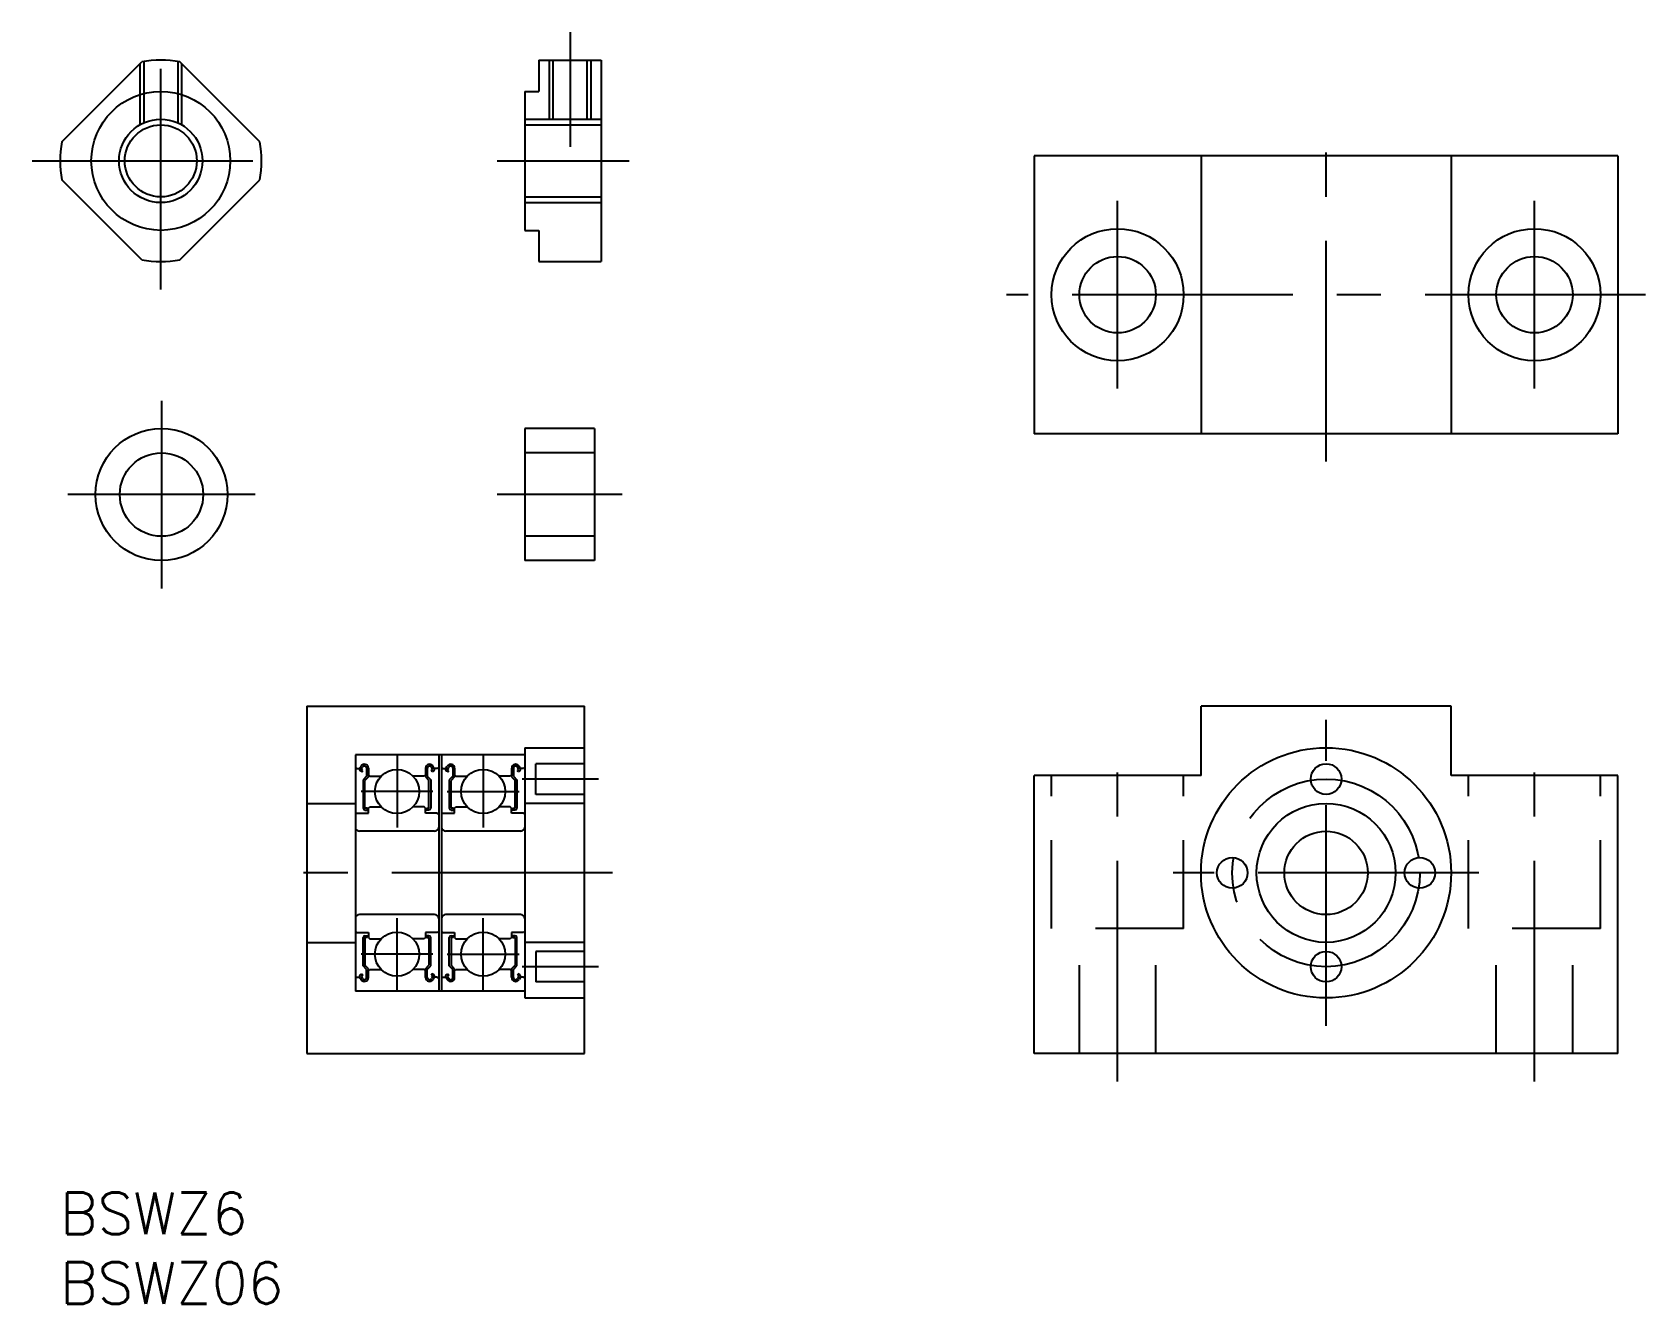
# Model space of a CAD drawing. Extents: x -2 to 114, y -8 to 83.
import ezdxf

# ---------------------------------------------------------------- set-up
doc = ezdxf.new("R2010")
doc.units = 0
doc.header["$LTSCALE"] = 0.5
doc.linetypes.add('CENTER', pattern=[50.8, 31.75, -6.35, 6.35, -6.35])
doc.linetypes.add('DASHED', pattern=[19.05, 12.7, -6.35])
for name, color, linetype in [('MSM_CENTER', 1, 'CENTER'), ('MSM_CONTINUOUS', 7, 'CONTINUOUS'), ('MSM_DASHED', 4, 'DASHED'), ('MSM_NARROW', 5, 'CONTINUOUS'), ('MSM_PART_NUMBER', 7, 'CONTINUOUS')]:
    doc.layers.add(name, color=color, linetype=linetype)
doc.styles.get("Standard").update_dxf_attribs({"font": 'txt.shx', "height": 1.5, "bigfont": 'bigfont.shx'})

# ---------------------------------------------------------------- blocks, each defined once
blk = doc.blocks.new('*U13')
at = {"layer": 'MSM_PART_NUMBER'}
blk.add_text('BSWZ6', height=3, dxfattribs=at).set_placement((0, -3))
blk = doc.blocks.new('*U14')
at = {"layer": 'MSM_PART_NUMBER'}
blk.add_text('BSWZ06', height=3, dxfattribs=at).set_placement((0, -8))

msp = doc.modelspace()

# ---------------------------------------------------------------- linework, layer by layer
at = {"layer": 'MSM_CENTER'}
for p, q in [((7.25, 64.98), (7.25, 83.48)), ((36.7, 83.48), (36.7, 75.23)), ((91.11, 52.6), (91.11, 76.6)), ((-2, 74.23), (16.5, 74.23)), ((31.45, 74.23), (40.95, 74.23)), ((76.11, 57.85), (76.11, 71.35)), ((106.11, 57.85), (106.11, 71.35)), ((114.11, 64.6), (68.11, 64.6)), ((7.3, 56.97), (7.3, 43.47)), ((14.05, 50.22), (0.55, 50.22)), ((40.45, 50.22), (31.45, 50.22)), ((91.11, 12), (91.11, 34)), ((24.25, 31.44), (24.25, 26.26)), ((30.45, 31.44), (30.45, 26.26)), ((76.11, 8), (76.11, 32)), ((106.11, 8), (106.11, 32)), ((38.75, 29.75), (33.25, 29.75)), ((26.83, 28.85), (21.66, 28.85)), ((27.86, 28.85), (33.03, 28.85)), ((39.75, 23), (15.75, 23)), ((102.11, 23), (80.11, 23)), ((24.25, 14.56), (24.25, 19.74)), ((30.45, 14.56), (30.45, 19.74)), ((26.83, 17.15), (21.66, 17.15)), ((27.86, 17.15), (33.03, 17.15)), ((38.75, 16.25), (33.25, 16.25))]:
    msp.add_line(p, q, dxfattribs=at)
msp.add_circle((91.11, 23), 6.75, dxfattribs=at)
at = {"layer": 'MSM_CONTINUOUS'}
for p, q in [((0.13, 75.6), (5.89, 81.35)), ((14.37, 75.6), (8.61, 81.35)), ((34.45, 81.48), (38.95, 81.48)), ((34.45, 81.48), (34.45, 79.23)), ((35.47, 81.48), (35.47, 77.23)), ((37.92, 81.48), (37.92, 77.23)), ((38.95, 81.48), (38.95, 66.98)), ((33.45, 79.23), (34.45, 79.23)), ((33.45, 79.23), (33.45, 69.23)), ((33.45, 76.83), (38.95, 76.83)), ((70.11, 74.6), (70.11, 54.6)), ((112.11, 74.6), (70.11, 74.6)), ((82.11, 74.6), (82.11, 54.6)), ((100.11, 74.6), (100.11, 54.6)), ((112.11, 74.6), (112.11, 54.6)), ((5.89, 67.11), (0.13, 72.87)), ((8.61, 67.11), (14.37, 72.87)), ((33.45, 71.64), (38.95, 71.64)), ((33.45, 69.23), (34.45, 69.23)), ((34.45, 69.23), (34.45, 66.98)), ((34.45, 66.98), (38.95, 66.98)), ((33.45, 54.97), (33.45, 45.47)), ((38.45, 54.97), (33.45, 54.97)), ((38.45, 54.97), (38.45, 45.47)), ((112.11, 54.6), (70.11, 54.6)), ((38.45, 53.22), (33.45, 53.22)), ((38.45, 47.22), (33.45, 47.22)), ((38.45, 45.47), (33.45, 45.47)), ((17.75, 35), (17.75, 10)), ((17.75, 35), (37.75, 35)), ((37.75, 10), (37.75, 35)), ((82.11, 30), (82.11, 35)), ((100.11, 35), (82.11, 35)), ((100.11, 30), (100.11, 35)), ((21.25, 31.5), (21.25, 14.5)), ((33.45, 31.5), (21.25, 31.5)), ((27.25, 31.5), (27.25, 14.5)), ((27.45, 31.5), (27.45, 14.5)), ((33.45, 32), (33.45, 14)), ((33.45, 32), (37.75, 32)), ((21.25, 30.6), (21.35, 30.5)), ((21.35, 30.5), (21.56, 30.5)), ((21.56, 30.5), (21.66, 30.67)), ((21.61, 30.33), (21.71, 30.27)), ((21.67, 30.44), (21.77, 30.61)), ((21.78, 30.37), (21.67, 30.44)), ((21.71, 30.27), (21.78, 30.37)), ((22.06, 30.53), (22.06, 29.95)), ((22.19, 30.53), (22.19, 29.9)), ((26.3, 30.53), (26.3, 29.9)), ((26.43, 30.53), (26.43, 29.95)), ((26.71, 30.37), (26.82, 30.44)), ((26.78, 30.27), (26.71, 30.37)), ((26.82, 30.44), (26.72, 30.61)), ((26.89, 30.33), (26.78, 30.27)), ((26.93, 30.5), (26.83, 30.67)), ((27.15, 30.5), (26.93, 30.5)), ((27.25, 30.6), (27.15, 30.5)), ((27.45, 30.6), (27.55, 30.5)), ((27.55, 30.5), (27.76, 30.5)), ((27.76, 30.5), (27.86, 30.67)), ((27.81, 30.33), (27.91, 30.27)), ((27.87, 30.44), (27.97, 30.61)), ((27.98, 30.37), (27.87, 30.44)), ((27.91, 30.27), (27.98, 30.37)), ((28.26, 30.53), (28.26, 29.95)), ((28.39, 30.53), (28.39, 29.9)), ((32.5, 30.53), (32.5, 29.9)), ((32.63, 30.53), (32.63, 29.95)), ((32.91, 30.37), (33.02, 30.44)), ((32.98, 30.27), (32.91, 30.37)), ((33.02, 30.44), (32.92, 30.61)), ((33.09, 30.33), (32.98, 30.27)), ((33.13, 30.5), (33.03, 30.67)), ((33.35, 30.5), (33.13, 30.5)), ((33.45, 30.6), (33.35, 30.5)), ((37.75, 30.85), (34.25, 30.85)), ((34.25, 28.65), (34.25, 30.85)), ((22.06, 29.95), (21.81, 29.7)), ((21.81, 29.7), (21.81, 27.65)), ((22.19, 29.9), (21.94, 29.65)), ((21.94, 27.65), (21.94, 29.65)), ((22.19, 30.05), (22.29, 29.95)), ((22.29, 29.95), (23.1, 29.95)), ((26.2, 29.95), (25.39, 29.95)), ((26.3, 30.05), (26.2, 29.95)), ((26.3, 29.9), (26.55, 29.65)), ((26.43, 29.95), (26.68, 29.7)), ((26.55, 27.65), (26.55, 29.65)), ((26.68, 29.7), (26.68, 27.65)), ((28.26, 29.95), (28.01, 29.7)), ((28.01, 29.7), (28.01, 27.65)), ((28.39, 29.9), (28.14, 29.65)), ((28.14, 27.65), (28.14, 29.65)), ((28.39, 30.05), (28.49, 29.95)), ((28.49, 29.95), (29.3, 29.95)), ((32.4, 29.95), (31.59, 29.95)), ((32.5, 30.05), (32.4, 29.95)), ((32.5, 29.9), (32.75, 29.65)), ((32.63, 29.95), (32.88, 29.7)), ((32.75, 27.65), (32.75, 29.65)), ((32.88, 29.7), (32.88, 27.65)), ((70.11, 10), (70.11, 30)), ((82.11, 30), (70.11, 30)), ((112.11, 30), (100.11, 30)), ((112.11, 10), (112.11, 30)), ((17.75, 28), (21.25, 28)), ((37.75, 28), (33.45, 28)), ((37.75, 28.65), (34.25, 28.65)), ((21.25, 27.2), (21.35, 27.3)), ((21.35, 27.3), (22.19, 27.3)), ((22.12, 27.65), (21.94, 27.65)), ((21.94, 27.52), (22.12, 27.52)), ((22.12, 27.52), (22.12, 27.65)), ((22.19, 27.65), (22.29, 27.75)), ((22.19, 27.3), (22.19, 27.65)), ((22.29, 27.75), (23.1, 27.75)), ((26.2, 27.75), (25.39, 27.75)), ((26.3, 27.65), (26.2, 27.75)), ((26.3, 27.3), (26.3, 27.65)), ((27.15, 27.3), (26.3, 27.3)), ((26.37, 27.65), (26.55, 27.65)), ((26.37, 27.52), (26.37, 27.65)), ((26.55, 27.52), (26.37, 27.52)), ((27.25, 27.2), (27.15, 27.3)), ((27.45, 27.2), (27.55, 27.3)), ((27.55, 27.3), (28.39, 27.3)), ((28.32, 27.65), (28.14, 27.65)), ((28.14, 27.52), (28.32, 27.52)), ((28.32, 27.52), (28.32, 27.65)), ((28.39, 27.65), (28.49, 27.75)), ((28.39, 27.3), (28.39, 27.65)), ((28.49, 27.75), (29.3, 27.75)), ((32.4, 27.75), (31.59, 27.75)), ((32.5, 27.65), (32.4, 27.75)), ((32.5, 27.3), (32.5, 27.65)), ((33.35, 27.3), (32.5, 27.3)), ((32.57, 27.65), (32.75, 27.65)), ((32.57, 27.52), (32.57, 27.65)), ((32.75, 27.52), (32.57, 27.52)), ((33.45, 27.2), (33.35, 27.3)), ((26.95, 26), (21.55, 26)), ((33.15, 26), (27.75, 26)), ((26.95, 20), (21.55, 20)), ((33.15, 20), (27.75, 20)), ((21.25, 18.8), (21.35, 18.7)), ((21.35, 18.7), (22.19, 18.7)), ((22.19, 18.7), (22.19, 18.35)), ((27.15, 18.7), (26.3, 18.7)), ((26.3, 18.7), (26.3, 18.35)), ((27.25, 18.8), (27.15, 18.7)), ((27.45, 18.8), (27.55, 18.7)), ((27.55, 18.7), (28.39, 18.7)), ((28.39, 18.7), (28.39, 18.35)), ((33.35, 18.7), (32.5, 18.7)), ((32.5, 18.7), (32.5, 18.35)), ((33.45, 18.8), (33.35, 18.7)), ((17.75, 18), (21.25, 18)), ((21.81, 16.3), (21.81, 18.35)), ((21.94, 18.48), (22.12, 18.48)), ((21.94, 18.35), (21.94, 16.35)), ((22.12, 18.35), (21.94, 18.35)), ((22.12, 18.48), (22.12, 18.35)), ((22.19, 18.35), (22.29, 18.25)), ((22.29, 18.25), (23.1, 18.25)), ((26.2, 18.25), (25.39, 18.25)), ((26.3, 18.35), (26.2, 18.25)), ((26.37, 18.48), (26.37, 18.35)), ((26.55, 18.48), (26.37, 18.48)), ((26.37, 18.35), (26.55, 18.35)), ((26.55, 18.35), (26.55, 16.35)), ((26.68, 16.3), (26.68, 18.35)), ((28.01, 16.3), (28.01, 18.35)), ((28.14, 18.48), (28.32, 18.48)), ((28.14, 18.35), (28.14, 16.35)), ((28.32, 18.35), (28.14, 18.35)), ((28.32, 18.48), (28.32, 18.35)), ((28.39, 18.35), (28.49, 18.25)), ((28.49, 18.25), (29.3, 18.25)), ((32.4, 18.25), (31.59, 18.25)), ((32.5, 18.35), (32.4, 18.25)), ((32.57, 18.48), (32.57, 18.35)), ((32.75, 18.48), (32.57, 18.48)), ((32.57, 18.35), (32.75, 18.35)), ((32.75, 18.35), (32.75, 16.35)), ((32.88, 16.3), (32.88, 18.35)), ((37.75, 18), (33.45, 18)), ((22.06, 16.05), (21.81, 16.3)), ((22.19, 16.1), (21.94, 16.35)), ((26.3, 16.1), (26.55, 16.35)), ((26.43, 16.05), (26.68, 16.3)), ((28.26, 16.05), (28.01, 16.3)), ((28.39, 16.1), (28.14, 16.35)), ((32.5, 16.1), (32.75, 16.35)), ((32.63, 16.05), (32.88, 16.3)), ((37.75, 17.35), (34.25, 17.35)), ((34.25, 17.35), (34.25, 15.15)), ((21.25, 15.4), (21.35, 15.5)), ((21.35, 15.5), (21.56, 15.5)), ((21.56, 15.5), (21.66, 15.33)), ((21.61, 15.67), (21.71, 15.73)), ((21.78, 15.63), (21.67, 15.56)), ((21.67, 15.56), (21.77, 15.39)), ((21.71, 15.73), (21.78, 15.63)), ((22.06, 15.47), (22.06, 16.05)), ((22.19, 15.47), (22.19, 16.1)), ((22.19, 15.95), (22.29, 16.05)), ((22.29, 16.05), (23.1, 16.05)), ((26.2, 16.05), (25.39, 16.05)), ((26.3, 15.95), (26.2, 16.05)), ((26.3, 15.47), (26.3, 16.1)), ((26.43, 15.47), (26.43, 16.05)), ((26.78, 15.73), (26.71, 15.63)), ((26.71, 15.63), (26.82, 15.56)), ((26.82, 15.56), (26.72, 15.39)), ((26.89, 15.67), (26.78, 15.73)), ((26.93, 15.5), (26.83, 15.33)), ((27.15, 15.5), (26.93, 15.5)), ((27.25, 15.4), (27.15, 15.5)), ((27.45, 15.4), (27.55, 15.5)), ((27.55, 15.5), (27.76, 15.5)), ((27.76, 15.5), (27.86, 15.33)), ((27.81, 15.67), (27.91, 15.73)), ((27.98, 15.63), (27.87, 15.56)), ((27.87, 15.56), (27.97, 15.39)), ((27.91, 15.73), (27.98, 15.63)), ((28.26, 15.47), (28.26, 16.05)), ((28.39, 15.47), (28.39, 16.1)), ((28.39, 15.95), (28.49, 16.05)), ((28.49, 16.05), (29.3, 16.05)), ((32.4, 16.05), (31.59, 16.05)), ((32.5, 15.95), (32.4, 16.05)), ((32.5, 15.47), (32.5, 16.1)), ((32.63, 15.47), (32.63, 16.05)), ((32.98, 15.73), (32.91, 15.63)), ((32.91, 15.63), (33.02, 15.56)), ((33.02, 15.56), (32.92, 15.39)), ((33.09, 15.67), (32.98, 15.73)), ((33.13, 15.5), (33.03, 15.33)), ((33.35, 15.5), (33.13, 15.5)), ((33.45, 15.4), (33.35, 15.5)), ((37.75, 15.15), (34.25, 15.15)), ((33.45, 14.5), (21.25, 14.5)), ((33.45, 14), (37.75, 14)), ((17.75, 10), (37.75, 10)), ((112.11, 10), (70.11, 10))]:
    msp.add_line(p, q, dxfattribs=at)
for centre, radius in [((7.25, 74.23), 5), ((7.25, 74.23), 2.59), ((76.11, 64.6), 4.75), ((106.11, 64.6), 4.75), ((76.11, 64.6), 2.75), ((106.11, 64.6), 2.75), ((7.3, 50.22), 4.75), ((7.3, 50.22), 3), ((91.11, 23), 9), ((24.25, 28.85), 1.59), ((30.45, 28.85), 1.59), ((91.11, 29.75), 1.1), ((91.11, 23), 5), ((91.11, 23), 3), ((84.36, 23), 1.1), ((97.86, 23), 1.1), ((24.25, 17.15), 1.59), ((30.45, 17.15), 1.59), ((91.11, 16.25), 1.1)]:
    msp.add_circle(centre, radius, dxfattribs=at)
for centre, radius, start, end in [((7.25, 74.23), 7.25, 79.1484, 100.8516), ((7.25, 74.23), 7.25, 169.1484, 190.8516), ((7.25, 74.23), 7.25, 349.1484, 10.8516), ((7.25, 74.23), 7.25, 259.1484, 280.8516), ((21.67, 30.44), 0.126, 149.9926, 240.0026), ((21.91, 30.53), 0.282, 0, 150.0017), ((21.91, 30.53), 0.156, 0, 150.0019), ((26.59, 30.53), 0.282, 29.9983, 180), ((26.59, 30.53), 0.156, 29.9981, 180), ((26.82, 30.44), 0.126, 299.9974, 30.0074), ((27.87, 30.44), 0.126, 149.9926, 240.0026), ((28.11, 30.53), 0.282, 0, 150.0017), ((28.11, 30.53), 0.156, 0, 150.0019), ((32.79, 30.53), 0.282, 29.9983, 180), ((32.79, 30.53), 0.156, 29.9981, 180), ((33.02, 30.44), 0.126, 299.9974, 30.0074), ((21.94, 27.65), 0.126, 180.0001, 270), ((26.55, 27.65), 0.126, 270, 359.9999), ((28.14, 27.65), 0.126, 180.0001, 270), ((32.75, 27.65), 0.126, 270, 359.9999), ((21.55, 26.3), 0.3, 180, 270), ((26.95, 26.3), 0.3, 270, 0), ((27.75, 26.3), 0.3, 180, 270), ((33.15, 26.3), 0.3, 270, 0), ((21.55, 19.7), 0.3, 90, 180), ((26.95, 19.7), 0.3, 0, 90), ((27.75, 19.7), 0.3, 90, 180), ((33.15, 19.7), 0.3, 0, 90), ((21.94, 18.35), 0.126, 90, 179.9999), ((26.55, 18.35), 0.126, 0.0001, 90), ((28.14, 18.35), 0.126, 90, 179.9999), ((32.75, 18.35), 0.126, 0.0001, 90), ((21.67, 15.56), 0.126, 119.9974, 210.0074), ((21.91, 15.47), 0.282, 209.9983, 0), ((21.91, 15.47), 0.156, 209.9981, 0), ((26.59, 15.47), 0.282, 180, 330.0017), ((26.59, 15.47), 0.156, 180, 330.0019), ((26.82, 15.56), 0.126, 329.9926, 60.0026), ((27.87, 15.56), 0.126, 119.9974, 210.0074), ((28.11, 15.47), 0.282, 209.9983, 0), ((28.11, 15.47), 0.156, 209.9981, 0), ((32.79, 15.47), 0.282, 180, 330.0017), ((32.79, 15.47), 0.156, 180, 330.0019), ((33.02, 15.56), 0.126, 329.9926, 60.0026)]:
    msp.add_arc(centre, radius, start, end, dxfattribs=at)
at = {"layer": 'MSM_DASHED'}
for p, q in [((6.02, 81.38), (6.02, 76.97)), ((8.48, 81.38), (8.48, 76.97)), ((5.75, 81.22), (5.75, 76.83)), ((8.75, 81.22), (8.75, 76.83)), ((71.36, 19), (71.36, 30)), ((80.86, 19), (80.86, 30)), ((101.36, 19), (101.36, 30)), ((110.86, 19), (110.86, 30)), ((80.86, 19), (71.36, 19)), ((73.36, 10), (73.36, 19)), ((78.86, 10), (78.86, 19)), ((110.86, 19), (101.36, 19)), ((103.36, 10), (103.36, 19)), ((108.86, 10), (108.86, 19))]:
    msp.add_line(p, q, dxfattribs=at)
at = {"layer": 'MSM_NARROW'}
for p, q in [((35.2, 81.48), (35.2, 77.23)), ((38.2, 81.48), (38.2, 77.23)), ((33.45, 77.23), (38.95, 77.23)), ((33.45, 71.23), (38.95, 71.23))]:
    msp.add_line(p, q, dxfattribs=at)
msp.add_circle((7.25, 74.23), 3, dxfattribs=at)

# ---------------------------------------------------------------- block references
at = {"layer": 'MSM_CONTINUOUS'}
for name in ['*U13', '*U14']:
    msp.add_blockref(name, (0, 0), dxfattribs=at)

doc.saveas('drawing.dxf')
